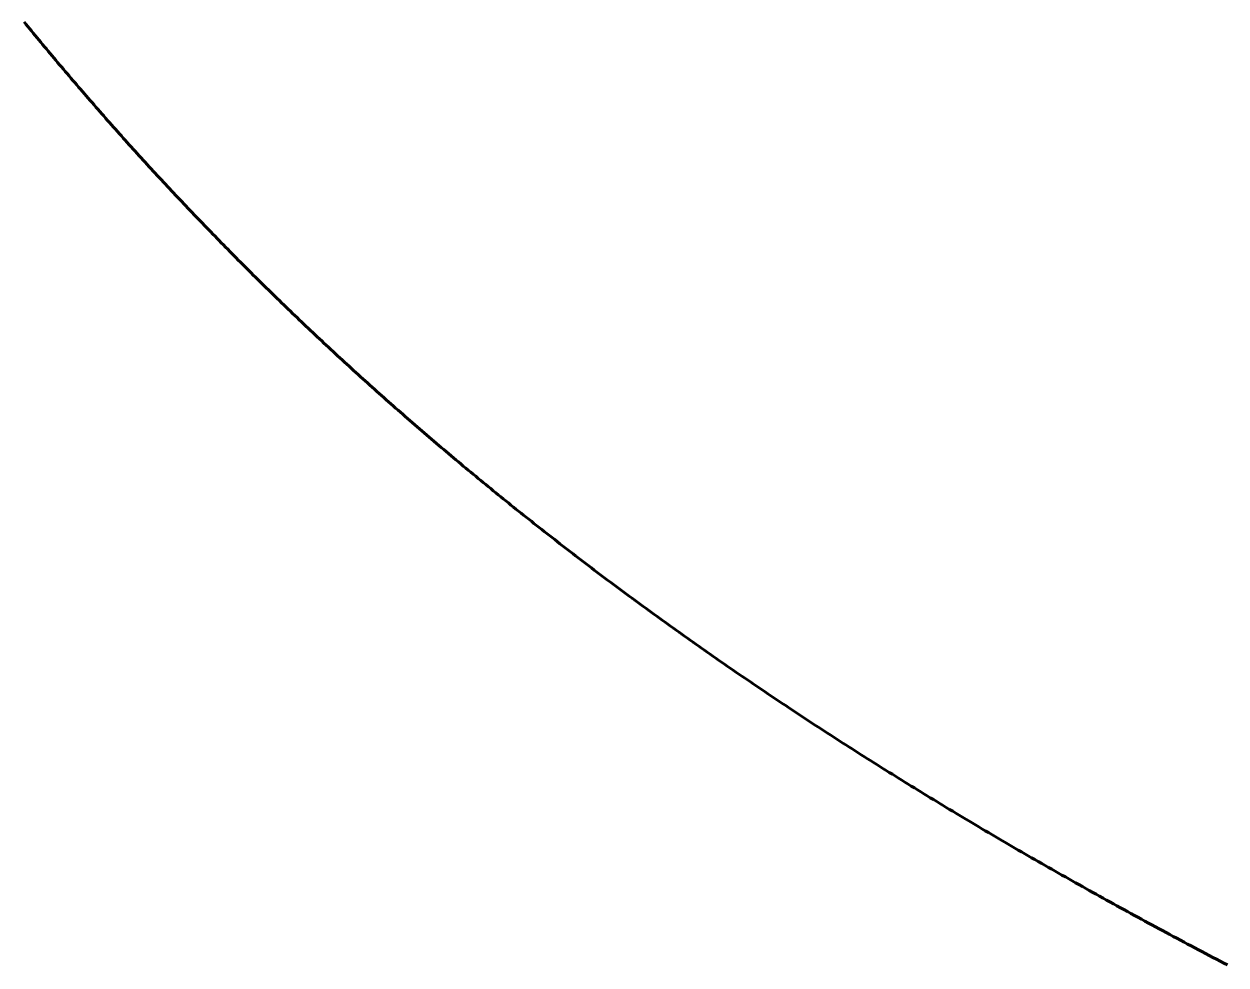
# Model space of a CAD drawing. Header units: millimetres. Extents: x 88 to 97873, y 32 to 55088.
# Drawn here: x 46809.8 to 46900.2, y 3998.4 to 4069.2 of the extents above; entities that cross this region are included whole.
import ezdxf

# ---------------------------------------------------------------- set-up
doc = ezdxf.new("R2010")
doc.units = ezdxf.units.MM
doc.header["$LTSCALE"] = 0.3

msp = doc.modelspace()

# ---------------------------------------------------------------- linework, layer by layer
at = {"lineweight": 60}
msp.add_lwpolyline([(46900.347, 3998.382), (46900.073, 3998.525), (46899.799, 3998.669), (46899.525, 3998.812), (46899.252, 3998.955), (46898.98, 3999.099), (46898.707, 3999.242), (46898.435, 3999.386), (46898.164, 3999.529), (46897.893, 3999.673), (46897.622, 3999.816), (46897.352, 3999.96), (46897.082, 4000.103), (46896.813, 4000.247), (46896.544, 4000.391), (46896.275, 4000.535), (46896.007, 4000.678), (46895.74, 4000.822), (46895.472, 4000.966), (46895.205, 4001.11), (46894.939, 4001.254), (46894.673, 4001.398), (46894.407, 4001.541), (46894.142, 4001.685), (46893.877, 4001.829), (46893.612, 4001.973), (46893.348, 4002.118), (46893.085, 4002.262), (46892.821, 4002.406), (46892.559, 4002.55), (46892.296, 4002.694), (46892.034, 4002.838), (46891.772, 4002.983), (46891.511, 4003.127), (46891.25, 4003.271), (46890.99, 4003.416), (46890.73, 4003.56), (46890.47, 4003.705), (46890.211, 4003.849), (46889.952, 4003.994), (46889.694, 4004.138), (46889.436, 4004.283), (46889.178, 4004.428), (46888.921, 4004.572), (46888.664, 4004.717), (46888.408, 4004.862), (46888.151, 4005.006), (46887.896, 4005.151), (46887.641, 4005.296), (46887.386, 4005.441), (46887.131, 4005.586), (46886.877, 4005.731), (46886.623, 4005.876), (46886.37, 4006.021), (46886.117, 4006.166), (46885.865, 4006.311), (46885.612, 4006.456), (46885.361, 4006.601), (46885.109, 4006.747), (46884.858, 4006.892), (46884.608, 4007.037), (46884.358, 4007.183), (46884.108, 4007.328), (46883.858, 4007.473), (46883.609, 4007.619), (46883.361, 4007.764), (46883.112, 4007.91), (46882.864, 4008.055), (46882.617, 4008.201), (46882.37, 4008.347), (46882.123, 4008.492), (46881.877, 4008.638), (46881.631, 4008.784), (46881.385, 4008.93), (46881.14, 4009.076), (46880.895, 4009.221), (46880.65, 4009.367), (46880.406, 4009.513), (46880.163, 4009.659), (46879.919, 4009.805), (46879.676, 4009.951), (46879.434, 4010.098), (46879.192, 4010.244), (46878.95, 4010.39), (46878.708, 4010.536), (46878.467, 4010.683), (46878.227, 4010.829), (46877.986, 4010.975), (46877.746, 4011.122), (46877.507, 4011.268), (46877.267, 4011.415), (46877.029, 4011.561), (46876.79, 4011.708), (46876.552, 4011.854), (46876.314, 4012.001), (46876.077, 4012.148), (46875.84, 4012.294), (46875.603, 4012.441), (46875.367, 4012.588), (46875.131, 4012.735), (46874.895, 4012.882), (46874.66, 4013.029), (46874.425, 4013.176), (46874.191, 4013.323), (46873.957, 4013.47), (46873.723, 4013.617), (46873.49, 4013.764), (46873.257, 4013.912), (46873.024, 4014.059), (46872.792, 4014.206), (46872.56, 4014.354), (46872.328, 4014.501), (46872.097, 4014.648), (46871.866, 4014.796), (46871.636, 4014.943), (46871.406, 4015.091), (46871.176, 4015.239), (46870.947, 4015.386), (46870.718, 4015.534), (46870.489, 4015.682), (46870.261, 4015.83), (46870.033, 4015.977), (46869.805, 4016.125), (46869.578, 4016.273), (46869.351, 4016.421), (46869.124, 4016.569), (46868.898, 4016.717), (46868.672, 4016.866), (46868.447, 4017.014), (46868.221, 4017.162), (46867.997, 4017.31), (46867.772, 4017.459), (46867.548, 4017.607), (46867.324, 4017.755), (46867.101, 4017.904), (46866.878, 4018.052), (46866.655, 4018.201), (46866.433, 4018.349), (46866.211, 4018.498), (46865.989, 4018.647), (46865.768, 4018.796), (46865.547, 4018.944), (46865.326, 4019.093), (46865.106, 4019.242), (46864.886, 4019.391), (46864.666, 4019.54), (46864.447, 4019.689), (46864.228, 4019.838), (46864.009, 4019.987), (46863.791, 4020.136), (46863.573, 4020.286), (46863.355, 4020.435), (46863.138, 4020.584), (46862.921, 4020.734), (46862.704, 4020.883), (46862.488, 4021.033), (46862.272, 4021.182), (46862.057, 4021.332), (46861.841, 4021.481), (46861.626, 4021.631), (46861.412, 4021.781), (46861.198, 4021.931), (46860.984, 4022.08), (46860.77, 4022.23), (46860.557, 4022.38), (46860.344, 4022.53), (46860.131, 4022.68), (46859.919, 4022.83), (46859.707, 4022.981), (46859.496, 4023.131), (46859.284, 4023.281), (46859.073, 4023.431), (46858.863, 4023.582), (46858.652, 4023.732), (46858.442, 4023.882), (46858.233, 4024.033), (46858.023, 4024.184), (46857.814, 4024.334), (46857.606, 4024.485), (46857.397, 4024.636), (46857.189, 4024.786), (46856.982, 4024.937), (46856.774, 4025.088), (46856.567, 4025.239), (46856.36, 4025.39), (46856.154, 4025.541), (46855.948, 4025.692), (46855.742, 4025.843), (46855.537, 4025.994), (46855.332, 4026.146), (46855.127, 4026.297), (46854.922, 4026.448), (46854.718, 4026.6), (46854.514, 4026.751), (46854.311, 4026.903), (46854.107, 4027.054), (46853.904, 4027.206), (46853.702, 4027.358), (46853.499, 4027.509), (46853.297, 4027.661), (46853.096, 4027.813), (46852.894, 4027.965), (46852.693, 4028.117), (46852.492, 4028.269), (46852.292, 4028.421), (46852.092, 4028.573), (46851.892, 4028.725), (46851.693, 4028.878), (46851.493, 4029.03), (46851.294, 4029.182), (46851.096, 4029.335), (46850.897, 4029.487), (46850.7, 4029.64), (46850.502, 4029.792), (46850.304, 4029.945), (46850.107, 4030.098), (46849.911, 4030.251), (46849.714, 4030.403), (46849.518, 4030.556), (46849.322, 4030.709), (46849.126, 4030.862), (46848.931, 4031.015), (46848.736, 4031.168), (46848.542, 4031.321), (46848.347, 4031.475), (46848.153, 4031.628), (46847.959, 4031.781), (46847.766, 4031.935), (46847.573, 4032.088), (46847.38, 4032.242), (46847.187, 4032.395), (46846.995, 4032.549), (46846.803, 4032.703), (46846.611, 4032.856), (46846.42, 4033.01), (46846.229, 4033.164), (46846.038, 4033.318), (46845.847, 4033.472), (46845.657, 4033.626), (46845.467, 4033.78), (46845.277, 4033.934), (46845.088, 4034.089), (46844.899, 4034.243), (46844.71, 4034.397), (46844.522, 4034.552), (46844.333, 4034.706), (46844.146, 4034.861), (46843.958, 4035.015), (46843.771, 4035.17), (46843.583, 4035.325), (46843.397, 4035.48), (46843.21, 4035.635), (46843.024, 4035.789), (46842.838, 4035.944), (46842.652, 4036.1), (46842.467, 4036.255), (46842.282, 4036.41), (46842.097, 4036.565), (46841.913, 4036.72), (46841.728, 4036.876), (46841.544, 4037.031), (46841.361, 4037.187), (46841.177, 4037.342), (46840.994, 4037.498), (46840.811, 4037.653), (46840.629, 4037.809), (46840.446, 4037.965), (46840.264, 4038.121), (46840.083, 4038.277), (46839.901, 4038.433), (46839.72, 4038.589), (46839.539, 4038.745), (46839.358, 4038.901), (46839.178, 4039.057), (46838.998, 4039.214), (46838.818, 4039.37), (46838.638, 4039.527), (46838.459, 4039.683), (46838.28, 4039.84), (46838.101, 4039.996), (46837.923, 4040.153), (46837.745, 4040.31), (46837.567, 4040.467), (46837.389, 4040.624), (46837.211, 4040.781), (46837.034, 4040.938), (46836.857, 4041.095), (46836.681, 4041.252), (46836.504, 4041.409), (46836.328, 4041.566), (46836.152, 4041.724), (46835.977, 4041.881), (46835.802, 4042.039), (46835.626, 4042.196), (46835.452, 4042.354), (46835.277, 4042.512), (46835.103, 4042.669), (46834.929, 4042.827), (46834.755, 4042.985), (46834.582, 4043.143), (46834.408, 4043.301), (46834.235, 4043.459), (46834.063, 4043.618), (46833.89, 4043.776), (46833.718, 4043.934), (46833.546, 4044.093), (46833.374, 4044.251), (46833.203, 4044.41), (46833.032, 4044.568), (46832.861, 4044.727), (46832.69, 4044.886), (46832.52, 4045.044), (46832.349, 4045.203), (46832.18, 4045.362), (46832.01, 4045.521), (46831.84, 4045.68), (46831.671, 4045.839), (46831.502, 4045.999), (46831.334, 4046.158), (46831.165, 4046.317), (46830.997, 4046.477), (46830.829, 4046.636), (46830.661, 4046.796), (46830.494, 4046.956), (46830.327, 4047.115), (46830.16, 4047.275), (46829.993, 4047.435), (46829.826, 4047.595), (46829.66, 4047.755), (46829.494, 4047.915), (46829.328, 4048.075), (46829.163, 4048.235), (46828.998, 4048.396), (46828.833, 4048.556), (46828.668, 4048.717), (46828.503, 4048.877), (46828.339, 4049.038), (46828.175, 4049.198), (46828.011, 4049.359), (46827.847, 4049.52), (46827.684, 4049.681), (46827.521, 4049.842), (46827.358, 4050.003), (46827.195, 4050.164), (46827.033, 4050.325), (46826.871, 4050.486), (46826.709, 4050.648), (46826.547, 4050.809), (46826.386, 4050.97), (46826.224, 4051.132), (46826.063, 4051.294), (46825.902, 4051.455), (46825.742, 4051.617), (46825.582, 4051.779), (46825.421, 4051.941), (46825.262, 4052.103), (46825.102, 4052.265), (46824.942, 4052.427), (46824.783, 4052.589), (46824.624, 4052.752), (46824.466, 4052.914), (46824.307, 4053.076), (46824.149, 4053.239), (46823.991, 4053.401), (46823.833, 4053.564), (46823.675, 4053.727), (46823.518, 4053.89), (46823.361, 4054.053), (46823.204, 4054.216), (46823.047, 4054.379), (46822.89, 4054.542), (46822.734, 4054.705), (46822.578, 4054.868), (46822.422, 4055.032), (46822.266, 4055.195), (46822.111, 4055.359), (46821.956, 4055.522), (46821.801, 4055.686), (46821.646, 4055.85), (46821.491, 4056.013), (46821.337, 4056.177), (46821.183, 4056.341), (46821.029, 4056.505), (46820.875, 4056.67), (46820.722, 4056.834), (46820.568, 4056.998), (46820.415, 4057.162), (46820.262, 4057.327), (46820.11, 4057.491), (46819.957, 4057.656), (46819.805, 4057.821), (46819.653, 4057.986), (46819.501, 4058.15), (46819.35, 4058.315), (46819.198, 4058.48), (46819.047, 4058.646), (46818.896, 4058.811), (46818.745, 4058.976), (46818.595, 4059.141), (46818.444, 4059.307), (46818.294, 4059.472), (46818.144, 4059.638), (46817.994, 4059.803), (46817.845, 4059.969), (46817.695, 4060.135), (46817.546, 4060.301), (46817.397, 4060.467), (46817.248, 4060.633), (46817.1, 4060.799), (46816.951, 4060.965), (46816.803, 4061.132), (46816.655, 4061.298), (46816.508, 4061.465), (46816.36, 4061.631), (46816.213, 4061.798), (46816.065, 4061.965), (46815.918, 4062.131), (46815.772, 4062.298), (46815.625, 4062.465), (46815.479, 4062.632), (46815.332, 4062.799), (46815.186, 4062.967), (46815.041, 4063.134), (46814.895, 4063.301), (46814.749, 4063.469), (46814.604, 4063.636), (46814.459, 4063.804), (46814.314, 4063.972), (46814.17, 4064.14), (46814.025, 4064.307), (46813.881, 4064.475), (46813.737, 4064.643), (46813.593, 4064.812), (46813.449, 4064.98), (46813.305, 4065.148), (46813.162, 4065.317), (46813.019, 4065.485), (46812.876, 4065.654), (46812.733, 4065.822), (46812.59, 4065.991), (46812.448, 4066.16), (46812.305, 4066.329), (46812.163, 4066.498), (46812.021, 4066.667), (46811.88, 4066.836), (46811.738, 4067.005), (46811.597, 4067.175), (46811.456, 4067.344), (46811.315, 4067.514), (46811.174, 4067.683), (46811.033, 4067.853), (46810.892, 4068.023), (46810.752, 4068.193), (46810.612, 4068.363), (46810.472, 4068.533), (46810.332, 4068.703), (46810.193, 4068.873), (46810.053, 4069.043), (46809.914, 4069.214), (46809.775, 4069.384)], dxfattribs=at)

doc.saveas('drawing.dxf')
